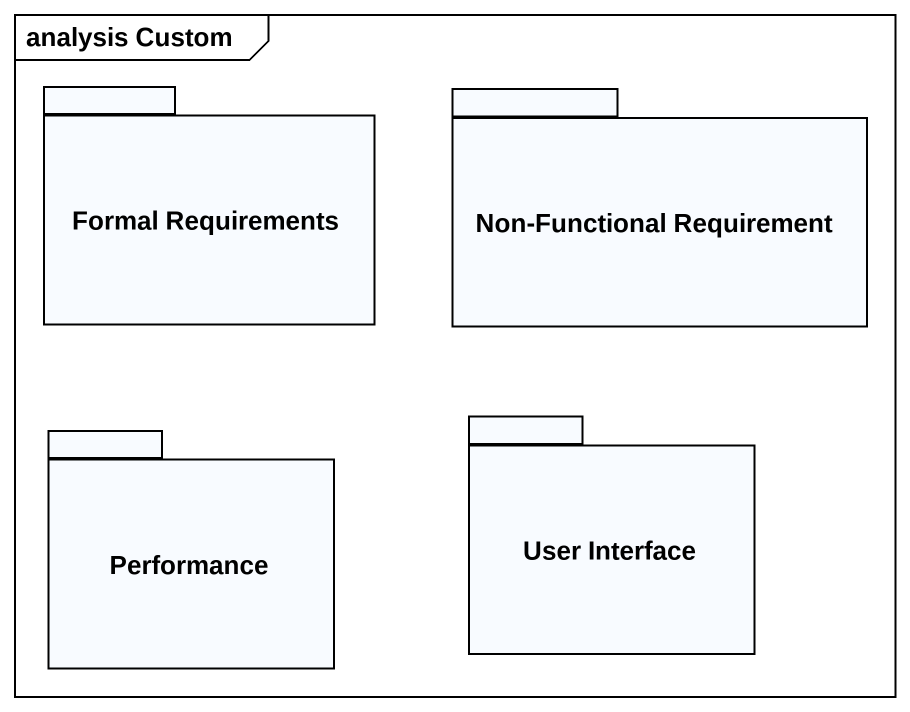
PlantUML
@startuml
mainframe analysis Custom
package "Formal Requirements" as Formal_Requirements {
}
package "Non-Functional Requirement" as Non_Functional_Requirement {
}
package Performance {
}
package "User Interface" as User_Interface {
}
@enduml
